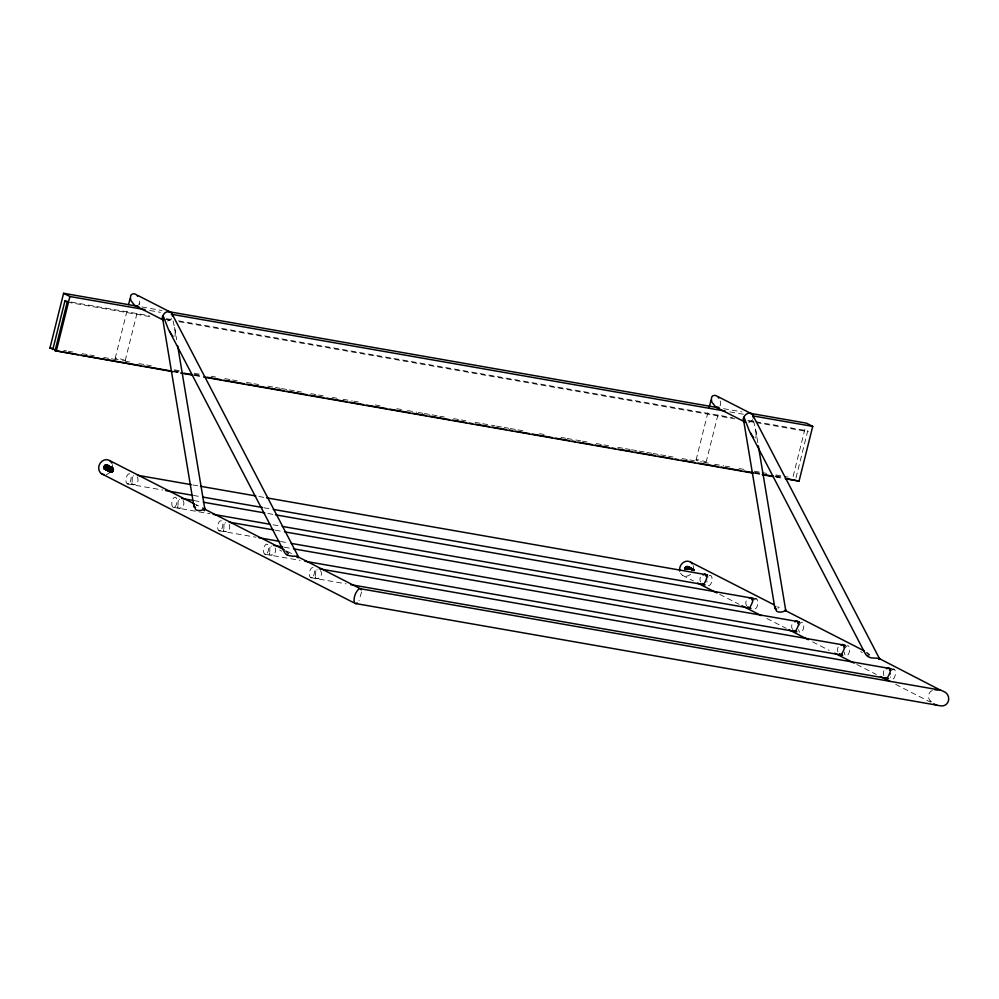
<?xml version="1.0" encoding="UTF-8"?>
<svg xmlns="http://www.w3.org/2000/svg" width="999" height="999" viewBox="0 0 999 999"><rect width="100%" height="100%" fill="white"/><g stroke="black" fill="none" stroke-linecap="round" stroke-linejoin="round"><path stroke-width="0.75" stroke-dasharray="5 3.75" d="M361.576 591.945L359.041 600.611M104.483 465.472A2.31 2.01 -69.5 0 1 105.444 464.86L106.618 464.66A2.785 2.36 -64.2 0 1 107.642 464.972C111.801 468.369 102.535 472.502 104.833 466.471A2.672 2.298 -67.1 0 1 107.105 464.947A2.772 2.348 -64.3 0 1 108.304 465.334L110.29 467.37L109.103 470.154A2.31 2.06 -60.2 0 1 106.581 469.867C104.995 463.136 116.646 466.908 112.6 471.453A2.31 2.035 -67.1 0 1 109.54 471.341L106.881 470.591A2.572 2.273 -63 0 1 106.344 470.292L104.283 468.693A2.31 2.06 -61 0 1 104.395 465.559L104.708 465.384M685.651 569.205L685.639 569.368A2.31 1.998 -68 0 1 686.313 567.607L686.35 567.519A2.31 1.948 -60.6 0 1 688.91 567.132L693.656 569.105L694.667 570.791M685.414 567.032A2.31 2.01 -69.5 0 1 686.375 566.421A2.31 1.936 -62.9 0 1 686.887 566.321L689.11 567.045L689.335 569.442A2.572 2.21 -67.2 0 1 689.697 569.08L691.87 568.281L693.443 569.817A2.31 1.936 -62.4 0 1 693.543 570.629C691.932 567.37 691.533 567.37 693.219 570.741A2.31 1.948 -61.5 0 0 692.981 569.48A2.31 1.923 -60.5 0 0 691.108 568.743L689.572 567.557A2.31 1.948 -63.2 0 0 686.688 568.131L686.301 569.318A2.66 2.335 -66.9 0 1 687.275 567.607A2.772 2.385 -67.1 0 1 688.086 567.107L690.646 567.956A2.31 1.973 -55.9 0 1 691.033 568.543A2.31 1.936 -62.1 0 1 691.258 569.393L691.433 568.269L690.109 567.395A2.685 2.285 -65.5 0 0 687.836 566.92L687.612 567.007M107.917 467.794A2.31 1.936 -67 0 1 110.914 467.145C115.722 467.744 110.614 474.9 107.742 470.929C104.133 466.358 113.861 464.348 112.088 469.892M110.502 470.916L111.738 468.681A2.697 2.298 -60.7 0 0 111.064 466.808L111.289 467.045A2.772 2.36 -64 0 1 112.325 467.395C117.07 469.617 109.278 475.599 109.053 470.104A2.31 2.01 -57 0 0 110.34 468.219A2.31 1.936 -62.1 0 0 110.09 466.983A2.31 1.973 -55.9 0 0 109.753 466.533L109.228 465.821A2.735 2.323 -64.4 0 0 108.042 465.384A2.697 2.285 -62.6 0 0 107.642 464.972L108.192 467.544L106.518 469.468A2.772 2.448 -59.8 0 1 105.27 469.63C98.814 464.772 112.712 462.562 108.267 469.293C105.682 465.409 115.709 466.108 110.777 471.066M109.453 466.758L109.59 466.733A2.56 2.185 -64.9 0 1 110.402 466.558A2.747 2.335 -64.4 0 1 111.563 467.045C117.37 470.229 106.406 475.262 109.253 468.344C109.865 460.327 98.864 468.481 106.918 470.604A2.56 2.273 -62.7 0 0 107.83 470.954C110.702 471.441 111.95 465.159 108.054 465.709A2.31 1.948 -60.6 0 0 105.444 465.971A2.722 2.385 -66.9 0 1 106.493 465.297A2.71 2.31 -66 0 1 106.893 465.147L109.503 466.333A2.31 1.948 -62.8 0 1 109.89 466.87L110.165 466.858A2.31 1.973 -56.3 0 1 110.627 468.531A2.31 2.048 -55.2 0 1 109.878 470.017M107.018 468.756L106.993 469.193A2.31 2.048 -59.2 0 1 104.72 468.993L104.57 468.768M103.834 468.806L105.482 469.667L107.318 468.743A2.31 2.035 -57.9 0 0 107.929 465.921A2.31 1.961 -61.2 0 0 107.692 465.559A2.747 2.41 -66.9 0 0 106.818 466.021M110.727 472.415L109.89 472.127A2.785 2.46 -63.6 0 1 109.116 471.303A2.685 2.373 -65.2 0 1 108.928 470.879A2.572 2.26 -66.5 0 1 108.804 470.167L108.829 469.667A2.31 1.961 -58.7 0 0 109.366 466.446L110.527 466.458L111.076 468.918M691.233 569.467C689.385 566.683 694.28 569.742 690.759 568.131A2.31 2.01 -69.9 0 0 688.036 568.231M691.808 569.78L691.708 568.893M106.206 468.968L107.542 466.196L110.477 466.483M110.29 468.094L110.127 466.82A2.697 2.285 -64.4 0 0 108.504 465.546L106.506 465.846M685.689 567.095A2.31 1.998 -69.1 0 1 688.698 567.332A2.31 1.936 -61.8 0 1 688.973 568.543A2.31 1.998 -57.8 0 1 688.736 569.38L689.959 568.156A2.66 2.26 -65.3 0 1 692.07 568.356L692.894 570.766M107.255 468.806A2.31 2.048 -65.8 0 1 104.52 468.868L104.358 468.656A2.572 2.26 -66.2 0 1 104.221 467.969L105.07 465.559L107.08 464.81A2.772 2.348 -63.9 0 1 108.054 465.222A2.66 2.26 -62 0 1 108.854 467.02L107.555 469.505L109.028 471.653A2.66 2.36 -61.6 0 0 109.615 471.84A2.772 2.448 -59.8 0 0 110.752 471.678C114.91 470.317 110.852 463.798 108.292 468.106A2.685 2.335 -67.2 0 0 108.117 468.581A2.785 2.435 -67 0 0 107.942 469.817L108.704 471.466L110.926 470.954A2.772 2.398 -58.5 0 0 111.801 469.742A2.572 2.21 -58.7 0 0 112 469.031M110.19 471.116L109.478 471.503A2.26 1.961 -62.9 0 0 110.19 472.265L110.839 472.29L110.165 472.227A2.71 2.398 -63.5 0 1 108.704 470.904L108.729 468.706A2.772 2.435 -66.9 0 0 108.516 469.717A2.597 2.285 -66 0 0 108.704 470.904C109.228 474.338 114.498 470.054 112.462 471.59M109.053 470.104L109.091 469.73A2.31 1.948 -60.9 0 0 109.715 466.72L109.59 466.733A2.71 2.373 -66.9 0 0 107.78 470.329L107.979 470.754A2.66 2.348 -63.2 0 0 109.166 471.74L109.703 472.04M689.16 568.931C690.122 565.172 684.914 566.483 685.401 569.467A2.31 1.961 -66.1 0 1 686.375 567.17M107.88 466.608C105.395 468.144 107.455 472.914 110.09 470.492A2.31 2.035 -58.1 0 0 110.689 467.195A2.31 1.936 -65.1 0 0 110.315 466.795A2.572 2.173 -61.5 0 0 109.902 466.196A2.747 2.335 -64.3 0 0 108.516 465.671L108.079 465.734A2.31 2.035 -66.7 0 1 107.617 468.918L107.592 469.043A2.31 1.973 -56.5 0 0 108.204 465.834L108.629 465.946A2.31 1.973 -55.8 0 1 109.091 468.144A2.31 2.01 -56.9 0 1 108.429 469.255M690.359 569.18C690.546 564.21 683.116 566.745 684.577 569.13A2.772 2.435 -67 0 1 684.765 567.894A2.685 2.335 -67.2 0 1 686.65 566.133A2.685 2.285 -64.8 0 1 688.473 566.558L689.11 566.783M106.219 468.618L106.431 467.644A2.572 2.223 -67.2 0 1 106.93 466.77A2.735 2.348 -67.1 0 1 108.092 465.959L108.978 465.834A2.772 2.36 -64.1 0 1 109.977 466.183L110.964 466.645M691.458 567.981L688.96 566.708A2.772 2.348 -63.9 0 0 688.011 566.371L687.125 566.458A2.747 2.373 -67.1 0 0 685.926 567.22A2.56 2.21 -67.2 0 0 685.389 568.056A2.772 2.435 -66.9 0 0 685.152 569.517L685.988 567.107L688.523 566.483A2.697 2.285 -62.6 0 1 688.898 566.808A2.572 2.185 -61.1 0 1 689.273 567.345L689.51 568.718A2.585 2.235 -58.5 0 1 689.335 569.442L689.51 569.13A2.31 1.998 -69 0 1 692.232 568.955A2.31 1.961 -57.8 0 1 692.669 570.704L691.87 568.256M686.251 569.168L686.226 569.492A2.31 2.023 -68.6 0 1 686.688 568.131L686.8 567.956M105.594 467.907L108.267 465.509L109.728 467.782A2.31 1.961 -66.1 0 0 109.203 471.178L109.328 471.316A2.31 2.048 -65.8 0 0 110.165 471.79A2.31 1.973 -57.7 0 0 112.375 470.841M108.441 466.908L109.041 466.595A2.66 2.26 -65.3 0 1 111.139 466.795L108.691 468.094L108.729 471.103A2.31 1.948 -61.5 0 1 109.053 467.819L109.153 467.345A2.747 2.335 -60.8 0 0 108.866 465.996A2.572 2.185 -61.4 0 0 108.304 465.334L108.179 465.247M112.562 468.056A2.31 1.936 -64 0 0 112.25 467.757L112.462 468.106A2.772 2.348 -60.6 0 1 112.6 468.968A2.572 2.21 -58.8 0 1 112.412 469.93A2.735 2.36 -58.5 0 1 111.576 471.166C113.262 469.555 109.703 473.264 108.554 471.441A2.772 2.46 -63.6 0 1 107.567 470.354L104.795 468.831A2.31 2.035 -66.7 0 0 107.617 468.918L107.63 468.718M111.301 469.255L110.377 466.346A2.672 2.26 -62.4 0 0 109.977 466.183L108.279 466.171M692.719 568.718A2.697 2.323 -67.1 0 0 690.609 569.455L689.447 567.382A2.31 2.06 -61.1 0 0 686.063 569.467L687.324 567.157M105.707 467.719L106.006 469.817L108.416 471.391A2.56 2.273 -62.6 0 0 109.053 471.64L109.328 471.79A2.697 2.385 -63.3 0 1 108.204 469.767L108.267 469.268A2.31 2.035 -58.1 0 0 108.379 465.821A2.572 2.185 -61.1 0 0 107.967 465.247C103.059 464.972 105.407 473.014 109.253 470.042A2.722 2.36 -58.5 0 0 110.152 468.693A2.572 2.21 -58.9 0 0 110.302 467.732M111.401 468.893L111.451 468.531A2.747 2.335 -60.7 0 0 111.189 467.232A2.56 2.185 -61.2 0 0 110.652 466.545L109.103 466.108L107.567 466.945M692.332 570.454L691.583 568.094L689.347 568.531M111.239 469.43L111.438 468.706L110.502 470.517M131.905 482.829L131.793 483.953M177.76 506.268L177.647 507.392M223.614 529.72L223.501 530.844M269.468 553.159L269.355 554.283M315.322 576.61L315.209 577.734M106.806 465.259L107.08 465.259A2.31 1.948 -64.3 0 1 108.192 465.696L108.579 467.157A2.585 2.235 -58.5 0 1 108.304 468.119L107.892 469.655L106.144 470.092M686.575 569.143L686.525 569.467A2.31 2.023 -68.7 0 1 687.062 568.131L687.212 567.956A2.31 1.948 -63.5 0 1 690.059 567.857L691.633 568.281L692.007 570.479M687.612 567.994L687.462 568.156A2.31 1.998 -67.8 0 0 686.85 569.455L686.9 569.13M108.829 469.667L110.639 466.933M139.485 303.459L138.973 304.707L139.648 302.135A10.177 7.168 42.9 0 0 139.123 299.026L138.936 298.526M108.229 467.37L109.79 466.558A2.785 2.36 -60.4 0 1 110.015 467.632A2.66 2.285 -59.3 0 1 109.977 468.119L109.94 468.306A2.31 1.998 -69.1 0 1 111.413 467.544A2.31 1.936 -63.7 0 1 112.462 467.869A2.31 1.961 -61.3 0 1 112.775 468.169A2.31 2.035 -58.1 0 1 112.412 471.078A2.31 2.035 -67.1 0 1 109.253 471.203L108.104 471.091M685.277 569.368A2.31 2.01 -69.1 0 1 686.126 567.17L686.338 567.12A2.31 1.936 -64.5 0 1 688.898 567.27A2.31 1.973 -56.5 0 1 689.073 567.594A2.31 1.936 -62.6 0 1 689.223 568.856L688.985 569.467A2.572 2.223 -67.2 0 1 689.273 569.08L690.784 568.156L689.547 567.02A2.772 2.348 -64.1 0 0 688.486 566.658L686.575 567.395L685.689 569.418A2.722 2.385 -66.9 0 1 685.926 568.456L686.438 567.594A2.722 2.385 -66.9 0 1 687.412 566.858A2.71 2.31 -66 0 1 687.824 566.708A2.56 2.185 -64.8 0 1 688.486 566.658A2.572 2.185 -61.7 0 1 688.898 567.045A2.31 1.936 -64 0 1 689.185 567.42A2.31 1.973 -56.5 0 1 689.435 569.393L690.896 568.344A2.66 2.26 -64.4 0 1 693.356 569.617A2.31 1.973 -56.1 0 1 693.855 570.616M689.298 567.544A2.31 2.035 -58.1 0 1 689.572 569.455L688.661 566.583M113.249 470.454L113.461 469.493A2.735 2.323 -60.7 0 0 113.149 468.156A2.572 2.185 -61.5 0 0 112.575 467.507L112.2 467.307A2.747 2.323 -64.2 0 0 110.877 466.845L109.99 467.02A2.66 2.298 -67.2 0 0 108.367 468.781L108.204 468.993A2.31 2.023 -58.7 0 1 105.145 469.13L105.207 468.856M720.129 405.856L720.579 403.683A10.177 7.168 42.9 0 0 720.042 400.587L719.667 399.637M689.198 568.743L688.91 569.38A2.31 1.936 -67 0 1 691.845 568.706A2.31 1.973 -54.3 0 1 692.369 570.704A2.31 2.035 -58 0 0 692.057 568.881L690.684 569.355A2.31 1.961 -58.7 0 0 690.284 568.006L690.072 567.981M686.875 569.592L688.336 567.519L690.321 567.769A2.772 2.348 -64.2 0 1 691.583 568.106A2.56 2.185 -61.2 0 1 692.12 568.781L692.232 569.043A2.31 1.936 -63.7 0 1 693.393 569.43L693.568 569.505A2.31 2.035 -58.1 0 1 694.23 570.654M115.172 358.404L127.46 309.116M108.391 468.781L108.267 469.268A2.31 2.023 -58.9 0 1 105.432 469.28L105.22 469.168A2.31 2.035 -67.2 0 0 108.217 469.155M696.091 459.965L708.753 409.178M793.131 476.436L805.306 427.597M795.991 477.909L807.729 430.844L755.544 421.715M125.162 360.714L137.587 311.039M112.013 470.067L109.69 471.603A2.31 1.948 -60.9 0 1 109.902 468.531L109.865 466.72A2.31 1.936 -63.6 0 0 107.343 466.658A2.572 2.21 -67.2 0 0 106.781 467.607A2.772 2.423 -67 0 0 106.506 469.068A2.56 2.26 -66.4 0 0 106.656 469.767L108.367 471.253L110.639 470.392A2.31 2.035 -59.4 0 1 107.73 470.454A2.31 2.06 -60.7 0 1 107.567 467.707M706.093 462.275L718.518 412.587M684.839 568.319L686.763 566.308A2.298 1.998 -62.9 0 1 688.761 568.543A2.385 2.073 -62.9 0 1 688.486 569.442L688.773 569.03M689.635 569.542L689.797 568.568A2.66 2.26 -62 0 0 688.985 566.783L687.936 566.883A2.772 2.385 -66.9 0 0 686.85 567.594L686.288 568.419M110.352 470.229L111.164 468.256A2.66 2.26 -61.8 0 0 110.227 466.296L110.477 466.496M686.55 567.594A2.31 1.998 -69 0 1 688.086 566.908A2.31 1.948 -64.3 0 1 689.123 567.257A2.31 1.961 -60.6 0 1 689.397 567.532A2.31 1.973 -55.8 0 1 690.097 569.393L691.882 568.731A2.31 1.948 -60 0 1 692.032 570.629L692.095 569.817A2.66 2.26 -61.8 0 0 691.158 567.857L690.821 567.732A2.672 2.26 -62.4 0 1 691.233 568.019A2.572 2.185 -60.9 0 1 691.595 568.581A2.31 2.035 -58.1 0 1 692.195 570.691L692.369 570.267A2.747 2.335 -60.7 0 0 692.12 568.793L692.282 569.205M104.183 467.582L104.358 468.656A2.685 2.385 -62.9 0 0 105.819 470.017A2.597 2.298 -62.3 0 0 106.831 470.479A2.71 2.385 -59.6 0 0 108.829 469.992L109.99 468.119A2.66 2.285 -58.6 0 1 109.178 469.655L107.155 470.529L107.904 470.941A2.772 2.435 -59.6 0 0 109.191 470.729L110.802 468.768L110.19 466.346M685.039 568.094L684.852 569.555M111.026 469.105L110.976 469.218A2.785 2.41 -58.4 0 1 110.315 470.279A2.697 2.348 -58.7 0 1 109.94 470.604A2.572 2.26 -59.3 0 1 109.303 470.954L109.128 471.016M108.541 469.842L109.728 467.782A2.747 2.335 -60.6 0 0 109.39 466.208L109.016 465.746M687.212 569.542L689.909 567.395A2.772 2.36 -64.1 0 1 690.908 567.744A2.572 2.173 -61.5 0 1 691.221 568.281L691.52 569.255M109.191 470.729A2.572 2.26 -59 0 0 109.803 470.329A2.697 2.335 -58.5 0 0 110.864 468.406L110.877 467.919A2.76 2.348 -60.8 0 0 110.664 467.02L110.215 467.17A2.31 2.01 -69.6 0 0 109.066 467.807L108.928 468.306A2.772 2.41 -58.4 0 1 108.217 469.343A2.685 2.348 -58.8 0 1 105.832 470.005A2.772 2.46 -63.6 0 1 105.307 469.243A2.572 2.26 -66.4 0 1 105.07 468.319A2.747 2.41 -66.8 0 1 105.357 466.858L105.931 466.034A2.772 2.385 -66.9 0 1 106.918 465.384A2.685 2.285 -65.5 0 1 109.128 465.871M687.25 569.118L687.15 569.43A2.31 1.986 -67.3 0 1 687.811 568.281M109.228 471.778A2.572 2.273 -62.9 0 0 110.052 472.115A2.772 2.448 -59.7 0 0 111.413 471.928A2.572 2.248 -59.1 0 0 112.038 471.553A2.747 2.385 -58.5 0 0 112.825 470.579L113.174 469.155A2.66 2.248 -62.1 0 0 112.325 467.382L110.19 467.819L109.091 469.73A2.31 1.948 -60.9 0 1 106.394 469.78L105.657 468.706A2.747 2.41 -66.9 0 1 105.994 467.02A2.597 2.248 -67.2 0 1 106.793 466.071M111.364 469.08L111.189 469.542A2.772 2.398 -58.4 0 1 110.452 470.554A2.66 2.323 -58.9 0 1 108.504 471.241L107.642 470.979A2.747 2.435 -63.6 0 1 106.643 469.767A2.31 2.06 -61.4 0 1 106.731 466.683M108.079 468.906A2.31 2.035 -58.1 0 0 108.367 465.984A2.31 1.936 -64 0 0 107.979 465.584L106.181 467.307L106.081 469.605A2.31 2.035 -67.1 0 0 108.679 469.905A2.31 1.998 -56.8 0 0 109.528 466.595L109.378 466.271M112.75 471.74L113.636 470.317M104.583 466.72L106.094 465.172L107.73 465.022M104.808 466.446L104.658 466.795A2.76 2.423 -66.8 0 0 104.495 467.919A2.572 2.26 -66.6 0 0 104.608 468.631A2.672 2.36 -65.4 0 0 104.795 469.068A2.785 2.46 -63.7 0 0 105.544 469.905L108.691 469.73A2.772 2.398 -58.5 0 0 109.54 468.506L109.728 468.156A2.31 1.948 -60.4 0 1 112.25 467.757A2.31 1.973 -54 0 1 112.425 468.194A2.66 2.26 -64.4 0 0 109.977 466.783L109.465 466.983M687.886 569.592L689.06 568.044L690.696 567.682M109.278 469.143L109.49 468.681A2.31 2.035 -67.1 0 1 109.703 468.306A2.747 2.36 -67.1 0 1 111.151 467.357A2.572 2.185 -64.9 0 1 111.813 467.295A2.772 2.348 -64.1 0 1 112.987 467.757A2.572 2.185 -60.9 0 1 113.511 468.456A2.697 2.285 -60.8 0 1 113.449 470.779M687.961 569.105L687.824 569.393A2.31 2.023 -68.6 0 1 688.473 568.306L688.811 568.169M691.533 568.581L691.233 568.256A2.31 1.948 -60.7 0 0 688.224 569.405L690.159 567.844A2.31 1.948 -65.4 0 1 691.52 568.718A2.31 1.961 -57.4 0 1 691.808 570.317M688.249 569.555L688.773 568.718A2.785 2.385 -67 0 1 689.747 568.006A2.685 2.285 -65.8 0 1 690.184 567.869A2.61 2.223 -64.6 0 1 691.258 567.932L691.233 568.019M113.337 471.016L113.511 470.679M688.611 569.517L689.572 568.406M689.023 569.343A2.56 2.21 -58.7 0 0 689.223 568.381A2.772 2.36 -60.6 0 0 688.898 567.045L686.625 569.268A2.747 2.41 -66.9 0 1 686.912 568.568A2.597 2.248 -67.2 0 1 687.712 567.632A2.747 2.41 -66.9 0 1 688.586 567.145L688.96 567.145M108.229 468.856L108.229 468.868A2.31 1.961 -59.3 0 0 108.579 466.096C107.817 465.834 107.929 473.439 105.869 469.318A2.31 2.035 -67.3 0 0 108.779 469.455M108.879 468.394L110.477 467.17M107.38 469.68L107.318 469.38A2.747 2.41 -66.8 0 1 107.68 467.957L108.267 467.157L107.992 467.819A2.31 2.073 -61.3 0 0 110.839 470.729M107.842 467.47L107.617 467.819A2.31 1.911 -66.7 0 1 109.503 466.533L110.439 467.02A2.31 1.961 -57.4 0 1 110.327 469.917M686.7 568.256L688.061 567.082A2.572 2.185 -65 0 1 688.973 566.945A2.735 2.323 -64.4 0 1 690.159 567.382L689.822 567.182M105.507 466.034L104.932 469.018A2.31 2.035 -67.4 0 0 107.917 469.006L107.954 468.706M689.035 569.368L689.248 569.068A2.772 2.385 -67.1 0 1 690.446 568.256A2.56 2.185 -64.9 0 1 691.32 568.119A2.747 2.335 -64.4 0 1 692.494 568.593L692.657 568.993A2.747 2.335 -60.5 0 1 692.919 570.579M108.766 470.229L108.729 469.917A2.31 2.073 -61.5 0 1 105.994 466.695L106.294 466.396A2.31 1.948 -63.5 0 1 109.128 466.296A2.31 1.961 -57.7 0 1 108.666 469.405L107.63 470.067A2.722 2.398 -59.5 0 1 106.381 470.204L106.843 470.067A2.31 2.048 -66.2 0 0 109.503 470.017M108.104 470.616A2.31 2.035 -67 0 0 110.777 470.866A2.31 2.01 -57 0 0 111.476 467.544A2.31 1.948 -63.5 0 0 108.591 467.582L108.367 467.819A2.31 2.073 -61.4 0 0 110.989 470.979L110.627 471.166M109.191 469.168L109.191 469.168A2.647 2.323 -66.3 0 0 109.278 471.228L109.116 471.066M104.87 466.595A2.31 1.961 -67.2 0 1 105.195 466.083L105.432 465.959M685.589 569.492A2.31 2.035 -67.8 0 1 685.826 568.169A2.31 1.961 -67.2 0 1 686.113 567.644L686.288 567.594M687.349 568.269L687.462 568.156A2.31 1.936 -65.6 0 1 690.334 568.006A2.31 1.948 -65.2 0 1 691.458 568.456L691.633 568.531M107.83 470.254L107.705 469.967A2.572 2.26 -59.1 0 0 108.541 469.443L109.128 468.631A2.697 2.285 -60.7 0 0 109.216 466.308L109.128 466.146M112.138 472.165L110.614 472.402A2.722 2.398 -59.5 0 0 112.088 472.19A2.585 2.26 -59 0 0 112.875 471.603L112.6 471.865M107.555 468.693L107.417 468.831A2.31 2.048 -59.9 0 1 106.93 469.243M107.43 466.983L107.305 467.132A2.31 2.023 -68.6 0 0 107.143 470.079L107.13 470.079A2.772 2.46 -63.8 0 0 107.78 471.041L108.604 471.378A2.747 2.41 -59.5 0 0 109.965 471.203A2.56 2.248 -59.2 0 0 110.777 470.666A2.772 2.398 -58.5 0 0 111.588 469.405A2.585 2.223 -59 0 0 111.726 468.693L111.064 466.783L112.013 467.619M108.666 469.318L109.078 468.693A2.585 2.223 -67.1 0 1 109.69 467.907A2.697 2.323 -67.1 0 1 111.788 467.157L112.45 467.657M108.379 469.405A2.31 2.035 -67 0 1 105.519 469.293A2.31 1.948 -61.1 0 1 105.607 466.321L105.719 466.108A2.31 1.998 -69 0 1 107.155 465.347M686.638 567.669L686.55 567.769A2.31 1.923 -66.8 0 0 686.201 568.169A2.31 2.06 -60.6 0 0 685.814 569.48A2.31 1.948 -61.1 0 1 689.322 567.357A2.31 2.035 -58.1 0 1 689.922 569.455A2.31 2.01 -69.6 0 1 691.108 568.718L691.133 568.581M110.09 470.492L110.477 470.092A2.31 1.948 -60 0 0 110.889 467.32L110.327 467.008M111.476 470.841L111.339 470.979A2.31 2.035 -67.2 0 1 108.404 470.754L107.043 470.691L106.194 468.731M693.031 570.666A2.31 2.035 -67.2 0 0 692.732 569.405A2.31 1.936 -64.6 0 0 689.797 569.28L692.332 568.468L694.392 570.816M690.646 568.144L690.509 568.131A2.31 1.923 -61.6 0 0 687.787 568.131L687.974 568.069M109.153 467.857L109.403 467.807A2.31 2.01 -70 0 1 112.088 467.757A2.31 1.948 -61.9 0 1 112.225 468.081A2.31 2.035 -57.9 0 1 111.663 470.929A2.31 2.035 -67.3 0 1 108.679 470.904L108.654 470.929A2.31 1.986 -58.4 0 0 112.313 469.143M686.051 566.982L685.789 567.22A2.31 1.961 -61.2 0 0 685.027 569.43A2.31 1.961 -66.4 0 1 685.963 567.12A2.31 2.01 -70.1 0 1 688.736 567.145A2.31 1.961 -61.2 0 1 688.86 567.482L690.009 567.682A2.31 1.961 -67.5 0 0 686.887 568.231A2.31 2.06 -61.2 0 0 686.4 569.43M690.197 569.305L690.321 569.205A2.31 1.948 -62.4 0 1 692.806 569.193L692.931 569.18M109.528 470.192L110.14 469.48L109.378 470.304M108.229 470.854L109.116 471.715A2.747 2.423 -59.6 0 0 110.639 471.453L111.438 470.891A2.66 2.285 -59.2 0 0 112.3 468.881M104.957 469.168L104.858 469.143A2.31 2.06 -60.9 0 1 104.346 467.969A2.31 2.01 -69.1 0 1 105.207 465.609L105.544 465.472M112.6 470.254A2.697 2.323 -58.5 0 1 110.864 471.89L109.94 471.99A2.66 2.36 -62.2 0 1 108.192 470.729L108.042 470.766A2.31 2.06 -68.8 0 1 107.168 470.154L106.943 470.054A2.31 1.961 -66 0 1 107.368 466.708L107.467 466.558M108.953 470.254L108.516 470.479A2.785 2.448 -59.7 0 1 107.38 470.666A2.685 2.373 -61.3 0 1 106.943 470.591A2.747 2.435 -63.3 0 1 106.131 469.605L105.956 468.981M690.022 569.055L690.147 568.968A2.747 2.335 -60.8 0 0 689.797 567.557A2.572 2.185 -61.4 0 0 689.235 566.895L689.472 567.095A2.697 2.285 -64.4 0 1 691.058 568.369A2.31 2.01 -70 0 0 688.436 568.256L688.274 568.219A2.31 1.936 -63.6 0 1 690.858 568.231M687.012 567.407L687.874 566.982M108.391 469.955L108.691 469.73A2.572 2.26 -59.3 0 1 107.855 470.229A2.697 2.373 -59.5 0 1 105.682 469.955L105.107 469.255A2.585 2.273 -65.9 0 1 104.808 468.356L104.783 468.281M686.338 567.12L686.463 567.032A2.31 2.01 -69.9 0 1 689.11 567.395L688.898 567.407M108.479 467.707A2.31 2.023 -68.4 0 0 108.379 470.779L109.478 470.229A2.747 2.373 -58.5 0 0 110.365 469.018A2.572 2.21 -58.7 0 0 110.589 468.069A2.772 2.36 -60.5 0 0 110.302 466.72A2.31 1.948 -60.7 0 0 107.492 470.367A2.31 2.035 -67.2 0 0 110.464 470.367A2.31 2.035 -58.1 0 0 110.764 467.082L111.763 467.232M105.095 469.542L107.705 469.393A2.747 2.373 -58.5 0 0 108.704 467.982L108.866 466.77M106.818 465.671L105.332 468.131L106.381 470.217M107.405 469.592L107.705 469.393A2.56 2.248 -59.2 0 1 107.068 469.755A2.772 2.448 -59.7 0 1 105.707 469.905A2.572 2.273 -62.4 0 1 104.758 469.505A2.735 2.423 -63.3 0 1 103.871 468.494L103.646 467.569A2.772 2.435 -67 0 1 103.834 466.333M689.797 568.568L689.485 567.095A2.572 2.185 -64.5 0 0 688.548 567.195A2.31 1.936 -63.9 0 0 685.526 567.057A2.31 1.986 -67.4 0 0 684.864 569.418M109.54 466.958L108.766 467.532A2.572 2.21 -67.2 0 0 108.329 468.131A2.697 2.323 -58.5 0 1 106.518 469.705L105.769 469.792M108.304 466.67L108.054 466.833A2.31 1.986 -68.3 0 0 107.53 467.257M687.062 568.993A2.66 2.298 -67.2 0 1 688.573 567.432L689.447 567.232A2.747 2.335 -64.3 0 1 690.821 567.757L691.233 568.256A2.31 1.973 -56.3 0 1 691.57 569.38L691.583 569.38A2.448 2.123 -62.9 0 1 692.619 569.243A2.298 1.998 -62.9 0 1 694.442 570.716A2.31 1.961 -57 0 0 693.793 569.667L692.919 568.756L693.818 570.504M110.627 470.616A2.31 2.035 -67.1 0 1 107.817 470.467A2.31 2.01 -68.5 0 1 107.717 467.694A2.31 1.948 -61.5 0 1 110.714 467.02A2.572 2.185 -60.9 0 0 110.302 466.471A2.61 2.223 -64.6 0 0 109.253 466.308A2.585 2.198 -60.8 0 0 108.729 465.596A2.772 2.348 -64.1 0 0 107.555 465.097A2.56 2.185 -64.8 0 0 106.893 465.147L105.407 466.108A2.31 2.035 -67.2 0 0 105.095 466.533M134.977 484.403L133.579 484.865M180.831 507.842L179.433 508.316M226.686 531.293L225.287 531.755M272.54 554.732L271.141 555.207M318.394 578.184L316.995 578.646M932.342 690.559C928.221 691.57 926.985 698.626 931.093 701.822M109.703 470.104A2.31 2.06 -60.7 0 1 109.178 470.442L107.717 470.816A2.66 2.348 -62 0 1 105.931 469.617L106.955 470.204A2.31 2.048 -64.2 0 0 107.929 470.616L107.867 469.343M107.417 465.971L108.129 465.634A2.31 1.961 -60.6 0 1 108.479 465.971L108.791 465.984M110.689 471.703L110.527 471.765M691.733 569.005L693.506 569.068A2.572 2.185 -61.5 0 1 694.08 569.717A2.735 2.323 -60.7 0 1 694.355 570.579L694.342 570.466M108.579 466.545L108.866 466.471A2.685 2.285 -65.8 0 1 109.253 466.308M689.71 569.23A2.31 1.998 -69.3 0 1 690.671 568.618L691.808 568.406A2.747 2.323 -64.2 0 1 693.156 568.98L693.381 569.218M689.847 567.594L687.549 569.505A2.31 1.961 -66 0 1 688.299 568.256M109.303 470.954L108.841 471.103A2.31 2.035 -59.4 0 0 111.776 471.041M107.73 470.279L107.392 470.367A2.572 2.26 -66.1 0 1 107.093 469.468L107.055 469.393M690.958 568.606L690.821 568.643A2.66 2.298 -67.2 0 0 689.772 569.455A2.31 1.961 -59.3 0 0 689.497 567.657L689.198 567.732M108.741 468.743A2.56 2.21 -67.2 0 1 109.266 467.894A2.747 2.36 -67.1 0 1 110.452 467.107L111.301 467.27A2.31 1.998 -69 0 0 108.479 467.495M690.384 567.669A2.572 2.185 -65.1 0 0 689.722 567.757A2.31 2.035 -58.1 0 1 690.222 569.442A2.747 2.36 -67.1 0 1 691.383 568.668L692.132 568.531M105.782 464.835L105.632 464.872A2.66 2.298 -67.2 0 0 104.083 466.533L103.933 467.52A2.697 2.385 -63.3 0 0 104.895 469.555L105.32 469.642M107.867 465.122L106.194 464.897A2.747 2.373 -67.1 0 0 105.007 465.659A2.56 2.21 -67.2 0 0 104.458 466.496A2.772 2.435 -66.9 0 0 104.221 467.969M111.638 472.365L110.777 472.427M690.371 568.319L690.933 569.492A2.31 1.948 -60.9 0 0 690.646 568.281L690.421 567.894M691.395 568.731L691.021 569.393A2.31 2.035 -67.3 0 0 690.771 568.456M110.627 467.332L110.764 467.32A2.31 1.961 -58.9 0 0 110.527 466.908A2.31 1.948 -65.2 0 0 109.503 466.533A2.31 1.923 -61.6 0 0 106.868 466.57M691.545 568.893L691.832 568.868A2.31 1.961 -58.9 0 0 691.445 568.456L691.246 568.568A2.31 1.936 -64.5 0 0 688.686 568.256A2.31 1.948 -65.8 0 0 688.249 568.718A2.31 2.023 -68.6 0 0 687.836 569.405L688.698 568.356A2.76 2.36 -66.9 0 1 689.722 567.757M106.656 469.905L107.293 470.179A2.31 2.035 -67.2 0 0 110.215 470.192M106.943 470.229L106.856 469.93A2.31 2.06 -60.7 0 1 107.143 466.808M107.542 465.709L107.954 465.546A2.572 2.185 -61.7 0 0 107.555 464.985A2.685 2.285 -64.8 0 0 105.719 464.56A2.685 2.335 -67.2 0 0 103.809 466.333M691.932 568.718L692.694 568.781A2.772 2.348 -64.1 0 1 693.918 569.318A2.572 2.185 -60.9 0 1 694.442 570.017A2.697 2.285 -60.8 0 1 694.63 570.679M108.416 466.146L108.566 466.133A2.76 2.373 -67.1 0 0 107.343 466.783M689.635 567.857L689.922 567.832A2.31 1.961 -57.7 0 1 690.396 569.393A2.31 2.01 -70 0 1 693.006 569.318A2.772 2.36 -60.4 0 1 693.231 570.441M107.942 470.654L107.954 470.654A2.31 2.023 -68.7 0 1 108.079 467.682M691.096 568.419L690.809 568.431A2.31 1.948 -62.8 0 0 690.471 567.981L690.222 567.981A2.31 1.998 -69.2 0 0 687.387 568.019M111.064 467.457L111.339 467.445A2.31 1.961 -57.8 0 1 110.989 470.566M688.748 567.245L688.611 567.257A2.31 1.986 -57.3 0 1 688.786 568.356A2.31 1.986 -68.3 0 0 688.448 568.818A2.31 1.948 -67.1 0 0 688.136 569.28M109.84 466.895A2.31 2.035 -67.3 0 1 109.153 469.955A2.31 2.035 -67.3 0 1 106.356 469.692L106.294 469.717A2.31 2.035 -67.3 0 1 106.643 466.595A2.31 1.936 -65.6 0 1 109.403 466.446L108.928 466.083M693.681 569.58L693.568 569.505A2.56 2.173 -61.2 0 0 693.156 568.968A2.772 2.36 -64 0 0 692.257 568.568L692.27 569.005A2.31 1.948 -63.5 0 0 689.522 569.143M109.715 471.715L109.041 471.653M105.594 469.78L105.594 469.78A2.572 2.285 -63.1 0 1 104.895 469.555M111.501 467.594L111.776 467.607A2.298 1.998 -62.9 0 1 113.561 469.917A2.31 2.035 -58.1 0 1 112.812 471.528M692.707 569.168L692.419 569.155A2.31 2.01 -57 0 1 692.782 570.666M106.369 470.304L105.519 469.218A2.66 2.335 -66.9 0 1 106.356 466.046A2.772 2.385 -67.1 0 1 107.155 465.546L107.517 465.422A2.31 1.948 -62.8 0 0 105.007 465.522L104.858 465.659A2.31 1.961 -61.2 0 0 104.57 468.881L104.645 468.868A2.31 1.961 -66.4 0 1 105.032 465.559M106.344 464.822L106.056 464.81A2.298 1.998 -62.9 0 1 107.83 466.983M687.275 566.383L686.987 566.371A2.46 2.135 -62.9 0 0 684.452 569.442M107.58 468.843A2.31 2.035 -55.6 0 0 108.367 467.295A2.31 1.936 -62.6 0 0 108.117 466.046A2.31 1.973 -56.5 0 0 107.904 465.671L107.542 465.334M693.044 568.868L692.719 568.831A2.572 2.185 -64.9 0 0 692.082 568.918A2.747 2.36 -67.1 0 0 691.046 569.467A2.31 1.948 -60.4 0 1 693.181 569.318L693.231 569.33A2.31 1.936 -64 0 1 693.493 569.617A2.31 1.948 -60.9 0 0 691.533 569.48M141.87 306.98L161.826 310.464M723.538 408.666L741.957 411.888M149.713 310.464L160.452 312.35M729.844 411.888L743.656 414.298M71.054 302.06L149.326 315.734M166.209 318.693L172.352 319.767M178.484 320.841L732.529 417.694M747.876 420.379L754.008 421.453M67.208 302.148L151.623 316.908M165.434 319.33L171.566 320.404M179.246 321.74L734.814 418.868M748.626 421.278L754.769 422.352M756.305 422.627L808.491 431.743M63.761 350.462L66.833 350.999M68.369 351.273L72.977 352.073M82.18 353.683L88.324 354.757M89.848 355.032L94.455 355.831M103.671 357.442L109.803 358.516M111.339 358.791L115.946 359.59M125.15 361.201L129.758 362M138.961 363.611L145.105 364.685M146.641 364.96L151.236 365.759M174.263 369.78L180.407 370.854M194.218 373.276L200.349 374.35M211.101 376.223L215.697 377.035M224.912 378.633L231.044 379.707M232.58 379.982L237.188 380.781M246.391 382.392L252.535 383.466M254.071 383.741L258.679 384.54M267.882 386.151L274.026 387.225M275.562 387.5L280.157 388.299M281.693 388.561L287.837 389.635M289.373 389.91L295.504 390.984M297.04 391.246L301.648 392.058M310.851 393.668L316.995 394.742M318.531 395.005L323.127 395.816M332.342 397.415L336.95 398.226M343.082 399.3L352.297 400.911M353.821 401.173L358.429 401.985M375.312 404.932L379.92 405.744M396.803 408.691L401.398 409.49M407.542 410.564L416.745 412.175M418.281 412.45L422.889 413.249M424.425 413.524L430.569 414.597M432.092 414.86L438.236 415.934M439.772 416.208L444.38 417.008M453.583 418.618L459.727 419.692M461.263 419.955L465.859 420.766M475.074 422.377L481.206 423.451M482.742 423.713L495.017 425.861M496.553 426.136L502.697 427.197M504.233 427.472L508.841 428.271M510.364 428.546L516.508 429.62M518.044 429.882L522.652 430.694M539.535 433.641L544.13 434.453M561.013 437.4L565.621 438.199M567.157 438.474L580.968 440.884M582.504 441.158L587.112 441.958M596.316 443.568L602.459 444.642M603.983 444.917L608.591 445.716M617.807 447.327L623.938 448.401M625.474 448.663L630.082 449.475M631.618 449.737L637.749 450.811M639.285 451.086L645.429 452.16M646.965 452.422L651.56 453.234M653.096 453.496L659.24 454.57M660.776 454.845L666.907 455.906M668.443 456.181L673.051 456.98M682.255 458.591L688.398 459.665M689.934 459.94L694.542 460.739M703.746 462.35L708.353 463.161M714.485 464.235L723.701 465.834M725.237 466.108L729.832 466.908M739.048 468.519L745.179 469.592M754.395 471.203L760.526 472.277M762.062 472.552L766.67 473.351M775.873 474.962L788.161 477.11M174.063 370.716L180.195 371.79M194.006 374.2L201.686 375.549M754.183 472.14L760.326 473.201M775.674 475.886L783.353 477.235M173.289 371.353L179.42 372.427M194.768 375.112L202.447 376.448M754.944 473.039L761.088 474.113M774.899 476.523L782.567 477.872M172.889 371.665L180.569 373.014M194.38 375.424L202.06 376.76M754.557 473.351L762.237 474.7M776.048 477.11L783.716 478.459M192.795 484.94L198.938 486.014M258.878 496.491L265.022 497.564M127.298 483.878L162.65 490.059M193.381 495.429L201.074 496.778M264.073 507.792L270.23 508.866M194.081 500.586L201.761 501.935M267.844 513.486L273.988 514.56M753.483 598.389L756.568 598.925M173.152 507.317L210.04 513.773M273.052 524.787L279.196 525.861M275.274 530.219L282.967 531.555M219.006 530.769L255.894 537.212M280.482 541.52L288.162 542.857M284.253 547.215L290.397 548.289M264.86 554.208L300.212 560.389M891.058 668.731L894.13 669.268M310.714 577.659L346.066 583.841M690.559 567.569L689.485 567.607A2.76 2.373 -67.1 0 0 688.274 568.331A2.572 2.21 -67.2 0 0 687.712 569.168A2.772 2.423 -67 0 0 687.537 569.642M195.966 504.957L198.027 505.706M108.317 465.322L108.004 465.247A2.572 2.185 -65 0 0 107.155 465.546M107.655 470.916L107.055 470.679M108.766 465.522L108.466 465.422A2.572 2.185 -64.5 0 0 107.617 465.634A2.31 1.936 -63.9 0 0 104.595 465.497A2.31 1.986 -67.4 0 0 104.358 468.731M777.921 606.805L779.27 607.442M111.638 467.432L111.713 467.47A2.747 2.335 -60.5 0 1 111.988 469.031M682.342 575.249L693.418 580.918M719.742 594.38L739.135 604.295M766.845 618.468L786.238 628.396M812.549 641.857L829.17 650.361M856.88 664.522L876.273 674.45M895.666 684.365L930.294 702.085M195.654 504.532L198.426 505.956M287.038 551.236L293.956 554.782M105.507 469.318L105.432 469.28A2.31 1.961 -60.6 0 1 105.182 466.57M106.868 470.005L106.943 470.042A2.31 2.035 -67.1 0 0 110.127 469.817A2.31 2.035 -58 0 0 110.315 466.933L110.302 466.708M107.517 470.492L107.929 471.078A2.697 2.373 -59.5 0 0 110.077 471.403A2.585 2.273 -59.4 0 0 110.926 470.941A2.31 1.961 -59.5 0 0 111.676 467.669A2.31 1.948 -63.6 0 0 109.74 467.07A2.31 1.998 -69.3 0 0 108.791 467.669A2.31 1.936 -64.6 0 1 111.838 467.819M105.419 469.43L105.757 469.592A2.31 2.073 -61.3 0 0 107.63 469.168M109.316 471.078L109.39 471.203A2.31 2.06 -69.7 0 0 110.302 471.89L110.452 471.99A2.31 2.035 -58.1 0 0 112.65 467.994L112.25 467.632M688.811 566.658L688.523 566.495A2.785 2.36 -64.2 0 0 687.549 566.208L686.663 566.371A2.66 2.298 -67.2 0 0 685.014 568.094L684.827 569.193A2.697 2.385 -63.3 0 0 684.877 569.567M105.02 469.205L105.145 469.28A2.31 1.998 -68 0 1 105.382 466.046L104.995 466.895A2.722 2.385 -66.9 0 0 104.808 468.356L104.87 468.568M689.547 567.02L689.685 567.107A2.585 2.198 -60.8 0 1 690.159 567.857A2.697 2.285 -60.7 0 1 690.297 569.492M109.316 465.871L109.765 466.508A2.31 2.01 -69.9 0 0 107.105 466.67M104.008 469.018L104.246 469.218A2.385 2.073 -62.9 0 1 103.609 468.269M111.863 467.357L112.088 467.732A2.772 2.36 -60.4 0 1 112.313 468.881M930.269 700.911L931.143 701.885M692.794 568.893L693.019 569.293M104.932 469.018L104.883 468.956A2.31 1.961 -66.1 0 1 105.444 465.609A2.31 2.01 -69.9 0 1 108.179 465.834M109.515 468.831A2.31 2.048 -63 0 0 109.59 471.328L109.39 471.203A2.31 2.01 -68.2 0 1 109.653 468.269M109.528 471.678L109.128 471.328A2.31 2.06 -60.8 0 1 108.654 470.204A2.31 2.01 -69.4 0 1 109.353 467.957M107.255 469.967L107.417 470.217A2.31 2.048 -62.5 0 1 106.893 469.055A2.31 2.048 -67.3 0 1 107.205 467.719M110.015 466.558L110.09 466.708A2.31 2.023 -57.8 0 1 109.665 469.905M690.784 568.269L690.721 568.044A2.785 2.36 -60.4 0 1 690.946 569.193M110.889 467.008L110.951 467.17A2.31 1.973 -54.3 0 1 111.376 469.38A2.31 1.998 -57.1 0 1 110.552 470.579M691.37 568.581L691.233 568.269A2.772 2.36 -60.5 0 1 691.508 569.63M688.548 569.293A2.31 1.911 -66.7 0 1 690.434 568.094L690.496 568.119M693.518 570.529A2.772 2.348 -60.6 0 0 693.368 569.605L693.393 569.418A2.31 1.961 -61.3 0 1 693.693 569.73M112.512 468.269L112.412 467.932A2.31 2.01 -70 0 0 109.853 467.832A2.31 1.973 -67.3 0 0 109.141 468.831M107.143 469.692L107.093 469.542A2.722 2.398 -66.8 0 1 107.318 467.994L107.855 467.157A2.785 2.385 -67 0 1 108.816 466.446M753.571 420.866L755.981 431.83A51.274 30.657 34.1 0 1 756.181 434.14L756.193 434.602M173.102 320.916L175.05 330.269A51.274 30.657 34.1 0 1 175.25 332.58L175.262 333.042M684.814 569.268L684.852 569.418A2.31 2.06 -61 0 1 685.326 567.12M755.544 428.983L757.829 442.769M174.613 327.422L176.648 339.685M105.994 469.155L105.931 468.668A2.772 2.435 -67 0 1 106.156 467.445A2.66 2.298 -67.2 0 1 107.642 465.884M692.944 570.042L692.956 570.217M685.364 569.23L685.364 569.393A2.76 2.423 -66.8 0 1 685.576 568.493L685.764 568.031A2.672 2.298 -67.1 0 1 688.024 566.508A2.772 2.348 -64.3 0 1 689.235 566.895M112.025 468.481L112.025 468.656M694.105 570.841L693.918 569.792A2.31 1.948 -67.1 0 0 692.782 569.255M106.718 468.781L106.743 469.093A2.31 2.06 -68.8 0 1 107.567 466.77A2.31 2.01 -70 0 1 110.14 466.795M118.144 359.69A5.17 0.662 14 0 1 115.447 358.166A5.17 0.662 14 0 1 121.541 359.228A5.17 0.662 14 0 1 125.087 360.901M123.601 360.901A5.17 0.662 14 0 1 122.465 360.726M279.67 550.074A21.766 1.511 28.8 0 1 281.618 551.186M175.087 332.992A13.836 8.279 34.1 0 1 174.825 336.251M171.541 318.419A5.42 4.071 -28.6 0 1 167.32 321.004M693.169 565.634A7.755 6.731 -62.9 0 1 693.044 570.579M690.571 574.35A7.755 6.731 -62.9 0 1 680.481 573.189M112.388 464.622A7.755 6.731 -62.9 0 1 106.206 474.587M700.574 582.017A4.995 4.408 89.9 0 1 701.66 575.474M746.628 605.819A4.995 4.408 89.9 0 1 747.24 599.188M792.632 629.482A4.995 4.408 89.9 0 1 792.831 622.926M837.949 651.96A4.995 4.408 89.9 0 1 839.035 645.991M883.915 675.674A4.995 4.408 89.9 0 1 884.152 670.366M137.238 476.985A4.995 4.408 89.9 0 1 135.052 484.652M132.205 481.905A4.995 0.737 -87.7 0 1 132.667 475.549A4.995 0.737 -87.7 0 1 133.616 475.999M132.143 484.552A4.208 1.786 -44.4 0 1 132.168 483.741M133.704 484.677A4.196 1.873 -32.9 0 1 132.667 484.727M183.154 500.549A4.995 4.408 89.9 0 1 180.906 508.104M178.059 505.357A4.995 0.737 -87.7 0 1 178.521 498.951A4.995 0.737 -87.7 0 1 179.47 499.55M177.997 508.004A4.208 1.786 -44.4 0 1 178.022 507.192M179.558 508.116A4.196 1.873 -32.9 0 1 178.521 508.179M229.208 524.363A4.995 4.408 89.9 0 1 226.761 531.543M223.913 528.796A4.995 0.737 -87.7 0 1 224.375 522.402A4.995 0.737 -87.7 0 1 225.324 522.989M223.851 531.443A4.208 1.786 -44.4 0 1 223.876 530.631M225.412 531.568A4.196 1.873 -32.9 0 1 224.375 531.618M275.187 548.051A4.995 4.408 89.9 0 1 272.615 554.994M269.767 552.235A4.995 0.737 -87.7 0 1 270.23 545.866A4.995 0.737 -87.7 0 1 271.179 546.391M269.718 554.895A4.196 1.786 -44.4 0 1 269.73 554.083M271.266 555.007A4.196 1.873 -32.9 0 1 270.23 555.069M320.504 570.554A4.995 4.408 89.9 0 1 318.469 578.433M315.622 575.686A4.995 0.737 -87.7 0 1 316.084 569.33A4.995 0.737 -87.7 0 1 317.033 569.792M315.572 578.346A4.196 1.786 -44.4 0 1 315.584 577.522M317.12 578.458A4.196 1.873 -32.9 0 1 316.084 578.508M860.601 651.623A21.766 1.511 28.8 0 1 862.387 652.659M777.746 607.717A9.903 1.449 30 0 1 778.421 608.129M702.072 462.025A5.17 0.662 14 0 1 700.574 461.675M697.789 460.826A5.17 0.662 14 0 1 698.189 459.84A5.17 0.662 14 0 1 705.756 462M756.006 434.553A13.836 8.279 34.1 0 1 755.669 438.024M752.734 419.592A5.42 4.071 -28.6 0 1 747.989 422.614M891.645 670.529A5.17 2.485 -80.1 0 1 895.254 670.978A5.17 2.485 -80.1 0 1 893.793 678.396A5.17 2.485 -80.1 0 1 890.384 676.935M890.334 674.487A5.17 2.485 -80.1 0 1 890.596 673.064M845.354 647.876A5.17 2.485 -80.1 0 1 849.362 647.402A5.17 2.485 -80.1 0 1 847.602 655.319A5.17 2.485 -80.1 0 1 844.43 652.035M799.15 625.287A5.17 2.485 -80.1 0 1 803.246 623.276A5.17 2.485 -80.1 0 1 802.247 631.306A5.17 2.485 -80.1 0 1 798.613 629.582M172.752 507.03A5.17 2.485 -80.1 0 1 173.164 498.613A5.17 2.485 -80.1 0 1 176.998 500.574A5.17 2.485 -80.1 0 1 173.589 507.455M754.32 599.862A5.17 2.485 -80.1 0 1 757.729 600.774A5.17 2.485 -80.1 0 1 756.318 607.954A5.17 2.485 -80.1 0 1 752.909 607.03M709.253 575.649A5.17 2.485 -80.1 0 1 712.075 579.208A5.17 2.485 -80.1 0 1 709.165 585.514A5.17 2.485 -80.1 0 1 706.917 580.706M708.004 577.135A5.17 2.485 -80.1 0 1 708.229 576.748M108.666 467.794A2.31 2.06 -61.4 0 0 108.566 470.904A2.31 1.986 -67.5 0 1 108.891 467.744M111.801 467.844A2.31 2.035 -67.2 0 1 111.226 470.929M104.758 465.534A2.31 1.998 -69.1 0 1 107.767 465.771A2.31 1.936 -61.8 0 1 108.042 466.983A2.31 1.998 -57.8 0 1 104.283 468.681M113.599 469.917A2.448 2.123 -62.9 0 1 110.414 472.29M109.366 471.166A2.448 2.123 -62.9 0 1 111.688 467.682M109.728 471.478A2.31 2.023 -58.8 0 0 112.687 471.428A2.31 2.01 -56.7 0 0 113.436 470.304A2.31 1.961 -57 0 0 112.862 468.106A2.31 1.948 -67.1 0 0 111.851 467.707A2.31 1.948 -62.4 0 0 109.278 467.757M112.712 471.578A2.31 2.035 -67.5 0 1 109.828 471.491M109.902 468.531A2.31 1.948 -60.9 0 1 112.662 467.982M109.565 471.391A2.31 1.961 -61.3 0 1 109.128 470.304M112.85 468.269A2.31 1.961 -58.6 0 1 112.575 471.141M112.238 467.42A2.56 2.173 -61.2 0 1 112.625 467.944A2.31 1.973 -56.1 0 1 112.4 470.854M111.95 471.328A2.31 2.073 -61.5 0 1 111.413 471.653M112.35 469.143A2.31 1.948 -61.5 0 0 112.063 467.932A2.31 1.923 -60.5 0 0 110.177 467.182M109.178 467.894A2.31 1.986 -67.3 0 0 108.953 471.066L109.016 471.153A2.31 2.035 -66.4 0 0 111.751 471.228A2.31 2.035 -58 0 0 112.288 467.907A2.31 1.936 -64.1 0 0 109.678 467.794A2.56 2.21 -58.8 0 1 109.54 468.506M110.814 470.504A2.31 2.035 -58 0 0 111.139 467.32A2.31 1.948 -62.7 0 0 108.304 467.432A2.572 2.223 -67.2 0 0 107.942 468.156M110.414 470.254A2.31 1.961 -58.9 0 1 107.517 470.354A2.572 2.26 -66.6 0 1 107.368 469.418M107.068 467.644A2.31 2.035 -67.2 0 1 107.368 467.17A2.31 1.948 -65.8 0 1 107.767 466.72A2.76 2.36 -66.9 0 1 108.791 466.196A2.572 2.185 -65.1 0 1 109.453 466.121A2.772 2.348 -64.2 0 1 110.652 466.545M107.942 466.758A2.31 2.01 -69.6 0 1 109.216 466.358A2.31 1.948 -65.4 0 1 110.477 467.008M109.878 470.379A2.31 2.073 -61.6 0 1 108.067 470.741M106.631 469.08A2.31 2.06 -60.9 0 0 107.13 470.167A2.66 2.348 -65.6 0 1 106.955 468.032L107.78 466.795A2.31 1.936 -64.5 0 1 110.265 466.883M106.768 466.633A2.31 2.01 -69.5 0 1 107.83 465.996M106.543 466.608A2.31 1.998 -67.8 0 0 106.369 469.755A2.31 2.06 -61.6 0 1 105.919 469.105A2.31 2.01 -68.5 0 1 106.344 466.683M106.468 466.458A2.31 1.998 -69.2 0 1 109.328 466.421M106.081 469.605A2.31 2.023 -68.7 0 1 106.131 466.57M105.956 466.67A2.31 1.961 -67.5 0 1 108.978 466.183M108.591 469.505A2.31 2.06 -60.6 0 1 105.719 469.418L105.794 469.455A2.31 2.023 -68.6 0 1 105.757 466.57A2.31 1.948 -63.2 0 1 108.779 466.071A2.31 2.035 -58.1 0 1 108.516 469.33M105.607 466.321A2.31 1.948 -61.1 0 1 108.391 465.809M105.07 469.08A2.31 2.06 -61.6 0 1 104.608 467.944M104.495 467.844A2.31 2.035 -67.4 0 1 104.745 466.508M105.22 466.108A2.31 1.973 -68.1 0 1 105.632 465.684M105.17 465.571A2.31 2.01 -70.1 0 1 107.805 465.584M105.419 465.571A2.31 1.936 -64.5 0 1 107.979 465.721M109.178 470.454A2.31 2.035 -58.6 0 1 107.929 470.629M105.444 464.86A2.31 1.936 -62.9 0 1 105.969 464.772A2.46 2.135 -62.9 0 0 103.559 468.044M107.742 466.995A2.385 2.073 -62.9 0 1 104.82 469.443M107.567 465.646A2.31 1.986 -57.3 0 1 107.855 466.795M112.412 468.206A2.31 1.936 -62.4 0 1 112.612 469.455M112.662 469.455A2.31 2.023 -56.2 0 1 111.863 471.029M113.249 470.454A2.785 2.41 -58.4 0 1 112.55 471.503A2.672 2.335 -58.8 0 1 112.175 471.815A2.61 2.298 -59.4 0 1 111.076 472.252M112.625 467.944A2.772 2.36 -60.5 0 1 112.875 469.305A2.572 2.223 -58.6 0 1 112.625 470.267M107.942 471.053A2.66 2.36 -63.3 0 1 106.219 468.618M107.979 465.484A2.772 2.36 -60.6 0 1 108.292 466.82A2.56 2.21 -58.7 0 1 108.104 467.782A2.747 2.373 -58.5 0 1 107.243 469.006M105.27 469.63A2.672 2.36 -61.8 0 1 103.559 468.294M690.671 568.618A2.31 1.948 -63.6 0 1 692.557 569.143M692.607 569.23A2.31 1.961 -59.5 0 1 692.944 570.704M688.86 567.482A2.31 2.035 -57.9 0 1 688.873 569.455M685.938 567.082A2.31 1.948 -62.8 0 1 688.536 567.02M692.344 569.105A2.31 1.998 -69.1 0 0 691.358 569.393A2.31 2.023 -57.8 0 0 690.908 568.294M693.781 569.817A2.31 1.961 -58.6 0 1 694.105 570.629A2.66 2.248 -62.1 0 0 693.256 568.943M693.393 569.567A2.31 2.01 -70 0 0 690.784 569.393A2.31 1.998 -56.8 0 0 690.446 568.156M693.568 569.705A2.31 2.035 -58.1 0 1 693.955 570.654M693.381 570.666A2.31 2.035 -57.9 0 0 693.131 569.655A2.31 1.948 -61.9 0 0 692.919 569.318M689.235 568.993A2.31 1.948 -62.7 0 1 692.032 568.831M688.636 569.255A2.31 1.948 -61.5 0 1 691.645 568.581A2.76 2.348 -60.8 0 1 691.795 569.48M688.873 568.306A2.31 2.01 -69.6 0 1 690.134 567.919M691.62 568.756A2.31 2.035 -58.1 0 1 691.845 570.691M687.349 569.355A2.31 2.06 -61 0 1 687.986 568.344M687.012 569.38A2.31 2.06 -61.4 0 1 687.662 568.244M687.699 568.194A2.31 2.01 -69.5 0 1 688.761 567.557M686.75 569.418A2.31 2.01 -68.5 0 1 687.275 568.231M686.138 567.669A2.31 1.973 -68.1 0 1 686.563 567.245M689.298 568.856A2.31 2.035 -55.6 0 1 689.16 569.405A2.31 2.035 -66.7 0 0 688.885 567.307M691.246 568.493A2.31 2.035 -58 0 1 691.658 569.43M690.321 567.769A2.747 2.335 -60.6 0 1 690.634 569.343A2.31 1.936 -64.1 0 1 693.181 569.455A2.31 1.973 -54 0 1 693.356 569.755M693.206 569.467A2.31 2.035 -58 0 1 693.693 570.654M693.543 569.505A2.772 2.36 -60.5 0 1 693.806 570.866M691.995 568.356A2.697 2.298 -60.7 0 1 692.644 570.242A2.585 2.223 -59 0 1 692.582 570.729M687.349 569.193A2.572 2.223 -67.2 0 1 687.849 568.331A2.735 2.348 -67.1 0 1 689.023 567.519M686.013 569.38A2.747 2.41 -66.8 0 1 686.288 568.419M313.511 575.836A5.17 2.485 -80.1 0 0 312.987 567.619A5.17 2.485 -80.1 0 0 309.365 574.587A5.17 2.485 -80.1 0 0 313.511 575.836M267.257 553.059A5.17 2.485 -80.1 0 0 267.545 544.38A5.17 2.485 -80.1 0 0 263.499 550.262A5.17 2.485 -80.1 0 0 267.257 553.059M221.803 528.946A5.17 2.485 -80.1 0 0 221.278 520.729A5.17 2.485 -80.1 0 0 217.657 527.697A5.17 2.485 -80.1 0 0 221.803 528.946M130.095 482.055A5.17 2.485 -80.1 0 0 129.57 473.838A5.17 2.485 -80.1 0 0 125.949 480.806A5.17 2.485 -80.1 0 0 130.095 482.055"/><path stroke-width="1.5" d="M706.106 576.535L706.218 575.412M751.96 599.974L752.072 598.851M797.814 623.426L797.926 622.302M843.668 646.865L843.78 645.741A4.196 1.861 -33 0 0 843.443 645.117M889.522 670.317L889.634 669.193M55.882 350.05L49.95 348.052L63.599 293.294L138.811 306.443M52.822 349.513L64.923 300.986L67.982 301.523M172.889 371.665L55.107 350.686L67.208 302.148L64.923 300.986M56.256 351.273L69.905 296.516L63.599 293.294M128.571 304.633L130.057 298.664M709.128 407.692L710.988 400.224M785.251 478.721L799.063 481.131L812.724 426.373L806.418 423.151L749.625 413.224M750.112 607.367L749.787 608.016M795.966 630.806L795.641 631.468M841.82 654.258L841.495 654.907M887.636 677.821L887.349 678.358M357.217 602.909L356.893 603.159A15.272 4.171 -73.9 0 1 355.207 603.508M718.743 407.33L715.833 407.105L745.242 422.152M703.021 574.962L704.42 574.487M794.729 621.853L796.128 621.378M886.438 668.743L887.836 668.269M749.287 598.226L750.274 597.939M840.996 645.117L841.982 644.83M775.811 606.518L775.199 606.855A10.14 3.734 19.3 0 0 775.511 608.091M137.313 305.944L134.94 305.569M934.927 689.797L937.974 689.722A15.272 14.56 79.8 0 1 943.106 691.208C952.322 694.53 949.387 708.016 939.584 705.656A15.272 14.56 79.8 0 1 934.377 704.17L933.778 703.845M292.919 556.331C295.117 555.232 301.298 558.254 297.252 557.38M292.757 556.343L287.1 555.132M167.969 311.538L718.93 407.854M69.905 296.516L145.105 309.665M171.204 314.223L725.237 411.089M752.859 415.909L812.724 426.373M49.95 348.052L53.022 348.589M55.107 350.686L78.134 354.72M81.194 355.257L141.059 365.721M144.118 366.246L170.217 370.816M184.028 373.226L191.696 374.575M207.043 377.247L220.854 379.67M223.926 380.207L243.881 383.691M246.953 384.228L283.778 390.671M286.85 391.208L306.805 394.692M309.877 395.229L323.688 397.639M326.76 398.176L346.703 401.673M349.775 402.21L363.586 404.62M366.658 405.157L386.613 408.641M389.685 409.178L409.627 412.674M412.699 413.211L426.511 415.621M429.582 416.158L449.538 419.642M452.609 420.179L466.421 422.602M469.48 423.139L472.552 423.663M475.624 424.2L489.435 426.623M492.507 427.16L506.318 429.57M509.39 430.107L512.462 430.644M515.534 431.181L529.345 433.591M532.405 434.128L552.36 437.624M555.432 438.161L569.243 440.571M572.315 441.108L575.387 441.645M578.446 442.182L592.27 444.592M595.329 445.129L609.153 447.552M612.212 448.089L615.284 448.626M618.356 449.163L632.167 451.573M635.239 452.11L655.194 455.594M658.254 456.131L672.065 458.553M675.137 459.09L678.209 459.627M681.281 460.164L695.092 462.574M698.164 463.111L718.119 466.595M721.178 467.132L741.133 470.629M744.205 471.166L753.408 472.764M762.624 474.375L773.363 476.261M785.639 478.409L799.063 481.131M180.569 373.014L192.844 375.149M203.584 377.035L753.021 473.089M762.237 474.7L772.976 476.573M137.462 475.262L191.259 484.665M200.474 486.276L255.806 495.954M266.558 497.827L707.629 574.937M165.722 490.596L191.845 495.167M202.61 497.04L262.537 507.517M273.301 509.403L705.157 584.902M181.781 498.439L192.545 500.324M203.297 502.197L264.772 512.949M275.537 514.835L753.483 598.389M213.112 514.31L269.98 524.25M282.267 526.398L751.011 608.341M229.171 522.152L273.738 529.945M284.503 531.83L799.337 621.828M258.966 537.749L278.946 541.246M291.233 543.394L796.865 631.793M273.489 545.329L282.717 546.94M293.469 548.826L845.204 645.279M304.82 561.201L842.719 655.232M319.343 568.781L891.058 668.731M350.674 584.64L888.573 678.683M296.728 556.193L360.414 588.748L938.061 689.722M355.956 603.596L936.875 705.157M878.67 659.14L879.744 659.14L753.084 415.646M715.871 407.13L711.987 402.322A10.177 7.168 42.9 0 1 711.4 399.076C710.926 394.205 717.257 394.393 718.805 398.114M718.793 397.04L751.273 413.648M690.734 562.225L774.1 604.82M784.939 610.327L864.272 650.898M137.862 295.479L170.342 312.088M697.577 583.041L716.97 592.956M741.907 605.719L761.3 615.634M788.998 629.807L808.391 639.722M834.714 653.196L854.108 663.111M880.431 676.573L890.121 681.53M162.987 319.905L134.603 305.382L131.019 300.662A10.177 7.168 42.9 0 1 130.469 297.515C129.97 292.932 135.926 292.67 137.625 296.204M109.815 460.664L194.268 503.833M202.572 508.079L284.265 549.825M101.411 473.688L353.609 602.634M940.596 690.222L878.858 658.353L870.866 657.841L867.919 656.618M879.045 658.453L879.669 658.94M360.602 588.848L361.301 589.909M354.995 603.384C352.772 600.824 354.682 592.607 358.791 589.048A15.272 4.171 -73.9 0 1 360.414 588.748M867.207 656.043L865.808 654.545M286.376 554.57L284.89 552.984M750.848 433.666L750.561 433.154A51.274 30.657 34.1 0 1 749.25 430.656L744.005 417.207A5.232 4.296 -42.5 0 1 749.774 413.174A5.232 4.296 -42.5 0 1 753.246 417.882M169.917 332.105L169.63 331.593A51.274 30.657 34.1 0 1 168.332 329.096L163.074 315.647M750.461 432.992L865.334 653.796M172.165 314.086L298.788 557.467M169.543 331.431L284.415 552.247M775.074 608.753L774.837 607.966M194.143 507.192L193.918 506.406M758.341 445.829L785.863 611.213M743.581 420.067L774.837 607.842M177.672 345.804L204.932 509.665M162.65 318.506L193.906 506.281M163.024 315.634A5.232 4.296 -42.5 0 1 168.769 311.601A5.232 4.296 -42.5 0 1 172.34 316.171M163.174 319.992A5.42 4.071 -28.6 0 1 162.887 315.597M288.474 553.259A21.766 5.769 17.3 0 1 285.826 551.086M287.575 554.757A38.711 15.222 -19.5 0 1 286.875 554.32M172.927 336.288A13.212 7.892 34.1 0 1 170.13 332.118M204.857 508.304A4.97 2.41 -7.8 0 1 199.101 510.551A4.97 2.41 -7.8 0 1 195.242 508.279M204.508 510.639A11.114 2.423 50.1 0 1 204.146 510.514M194.593 506.53A10.14 3.734 19.3 0 1 194.168 505.257M195.629 507.567A11.114 4.346 -14.3 0 1 194.568 507.017M679.732 571.128A7.755 6.731 -62.9 0 1 683.853 562.15A7.755 6.731 -62.9 0 1 692.332 563.861M104.358 474.712A7.755 6.731 -62.9 0 1 100.1 463.299A7.755 6.731 -62.9 0 1 111.9 463.174M704.67 574.088A4.208 2.21 -43.2 0 1 705.594 574.35M705.881 574.787A4.196 1.861 -33 0 1 706.293 575.362M706.418 575.524A4.995 0.974 -66.9 0 1 706.955 577.347A4.995 0.974 -66.9 0 1 704.407 583.179M703.683 584.165A4.196 1.224 67.7 0 1 703.496 584.752M702.859 584.078A4.196 1.149 56.9 0 1 702.285 583.528M750.524 597.539A4.208 2.21 -43.2 0 1 751.448 597.802M751.735 598.226A4.208 1.873 -33 0 1 752.147 598.813M752.272 598.975A4.995 0.974 -66.9 0 1 752.809 600.799A4.995 0.974 -66.9 0 1 750.261 606.63M749.537 607.617A4.196 1.224 67.7 0 1 749.35 608.204M748.713 607.504A4.208 1.149 56.9 0 1 747.951 606.768M796.378 620.978A4.208 2.21 -43.2 0 1 797.302 621.241M797.589 621.678A4.196 1.861 -33 0 1 798.001 622.252M798.126 622.414A4.995 0.974 -66.9 0 1 798.663 624.238A4.995 0.974 -66.9 0 1 796.116 630.069M795.391 631.056A4.196 1.224 67.7 0 1 795.204 631.643M794.567 630.956A4.208 1.149 56.9 0 1 794.055 630.469M842.232 644.43A4.208 2.21 -43.2 0 1 843.156 644.692M843.98 645.854A4.995 0.974 -66.9 0 1 844.517 647.689A4.995 0.974 -66.9 0 1 841.97 653.508M841.245 654.507A4.196 1.224 67.7 0 1 841.058 655.094M840.421 654.395A4.208 1.149 56.9 0 1 839.659 653.658M888.086 667.869A4.196 2.21 -43.2 0 1 889.023 668.131M889.297 668.568A4.208 1.873 -33 0 1 889.709 669.143M889.834 669.305A4.995 0.974 -66.9 0 1 890.371 671.128A4.995 0.974 -66.9 0 1 887.824 676.96M887.1 677.946A4.196 1.224 67.7 0 1 886.912 678.533M886.275 677.846A4.208 1.149 56.9 0 1 885.826 677.434M869.392 654.82A21.766 5.769 17.3 0 1 866.757 652.647M868.506 656.318A38.711 15.222 -19.5 0 1 867.806 655.881M785.776 609.865A4.97 2.41 -7.8 0 1 780.019 612.112A4.97 2.41 -7.8 0 1 776.173 609.84M776.56 609.128A11.114 4.346 -14.3 0 1 775.499 608.578M744.617 421.978A5.42 4.071 -28.6 0 1 743.805 417.157M753.621 437.587A13.212 7.892 34.1 0 1 751.048 433.678"/></g></svg>
